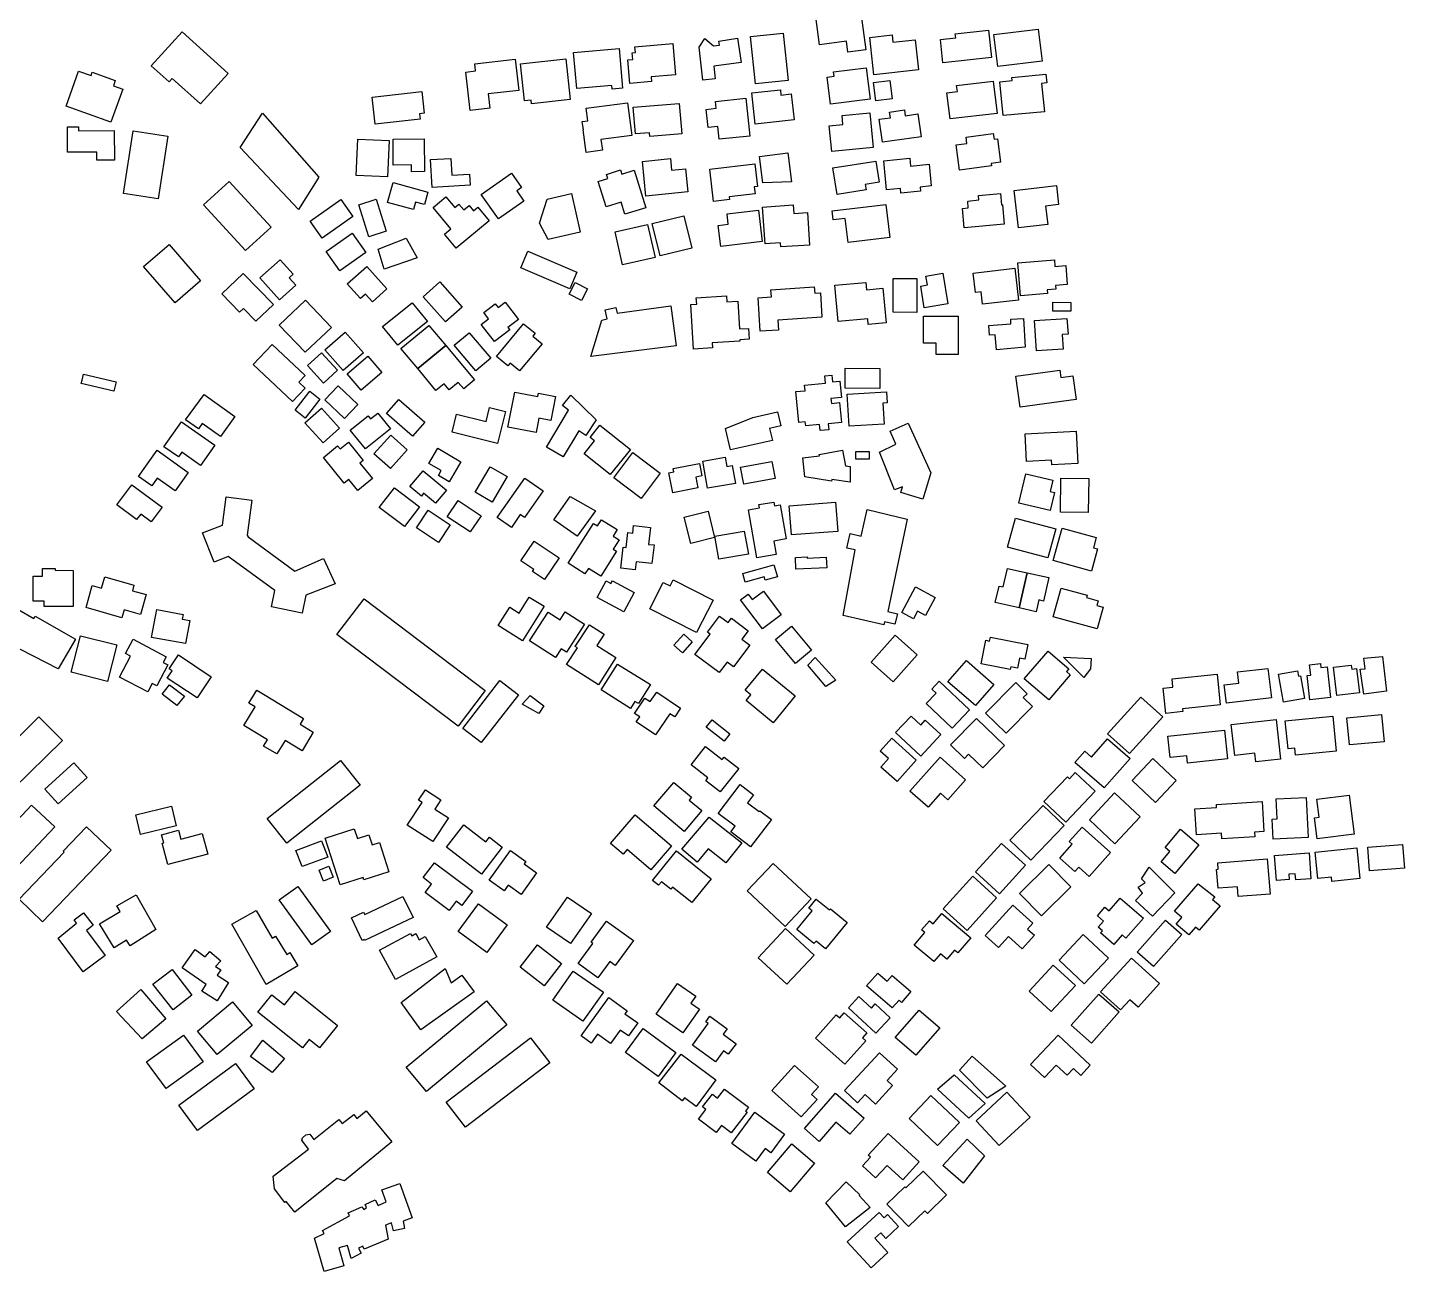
# Model space of a CAD drawing. Header units: metres. Extents: x -30816 to -28918, y -46789 to -43839.
# Drawn here: x -30272.3 to -29904.3, y -45761.2 to -45428.8 of the extents above; entities that cross this region are included whole.
import ezdxf

# ---------------------------------------------------------------- set-up
doc = ezdxf.new("R2010")
doc.units = ezdxf.units.M
doc.header["$MEASUREMENT"] = 0

msp = doc.modelspace()

# ---------------------------------------------------------------- linework, layer by layer
for points in [[(-30060.61, -45433.38), (-30061.62, -45425.92), (-30058.3, -45425.49), (-30058.45, -45424.37), (-30057.2, -45424.19), (-30057.15, -45424.57), (-30049.77, -45423.59), (-30048.27, -45434.7), (-30053.04, -45435.33), (-30053.43, -45432.42), (-30060.61, -45433.38)], [(-30230.97, -45429.94), (-30218.66, -45441.05), (-30226.06, -45449.17), (-30233.6, -45442.36), (-30234.46, -45443.3), (-30239.23, -45439), (-30230.97, -45429.94)], [(-30087.37, -45433.49), (-30087.54, -45432.41), (-30082.56, -45431.64), (-30081.55, -45438.1), (-30088.88, -45439.06), (-30088.5, -45442.49), (-30091.84, -45442.86), (-30092.81, -45434.05), (-30091.24, -45431.74), (-30088.93, -45433.65), (-30087.37, -45433.49)], [(-30077.68, -45443.84), (-30079.05, -45431.21), (-30070.33, -45430.27), (-30068.97, -45442.9), (-30077.68, -45443.84)], [(-30046.08, -45441.39), (-30047.16, -45431.4), (-30041.23, -45430.77), (-30041.02, -45432.71), (-30035.07, -45432.07), (-30034.2, -45440.12), (-30046.08, -45441.39)], [(-30027.63, -45438.23), (-30028.32, -45431.97), (-30024.2, -45431.53), (-30024.33, -45430.43), (-30015.43, -45429.47), (-30014.63, -45436.82), (-30027.63, -45438.23)], [(-30012.97, -45439.21), (-30014.01, -45430.6), (-30002.17, -45429.18), (-30001.13, -45437.79), (-30012.97, -45439.21)], [(-30113.26, -45444.99), (-30116.07, -45445.24), (-30116.15, -45444.23), (-30125.48, -45445.05), (-30126.34, -45435.42), (-30114.2, -45434.35), (-30113.26, -45444.99)], [(-30110.54, -45437.32), (-30110.7, -45435.5), (-30109.82, -45435.42), (-30109.94, -45433.91), (-30099.83, -45433.06), (-30099.12, -45441.39), (-30105.6, -45441.94), (-30105.48, -45443.21), (-30111.27, -45443.7), (-30111.81, -45437.42), (-30110.54, -45437.32)], [(-30155.14, -45440.68), (-30152.53, -45440.39), (-30152.75, -45438.46), (-30141.97, -45437.24), (-30141.02, -45445.58), (-30149.16, -45446.49), (-30148.73, -45450.34), (-30153.97, -45450.94), (-30155.14, -45440.68)], [(-30137.66, -45448.18), (-30139.46, -45448.38), (-30140.57, -45438.48), (-30128.45, -45437.13), (-30127.23, -45447.99), (-30137.56, -45449.14), (-30137.66, -45448.18)], [(-30056.71, -45441.81), (-30056.86, -45440.62), (-30048.18, -45439.53), (-30047.11, -45447.92), (-30057.68, -45449.25), (-30058.59, -45442.05), (-30056.71, -45441.81)], [(-30261.98, -45449.77), (-30258.63, -45440.44), (-30255.32, -45441.63), (-30255.01, -45440.75), (-30248.83, -45442.96), (-30249.32, -45444.35), (-30246.83, -45445.23), (-30250, -45454.04), (-30261.98, -45449.77)], [(-30045.59, -45448.33), (-30046.16, -45443.47), (-30041.81, -45442.96), (-30041.23, -45447.81), (-30045.59, -45448.33)], [(-30025.72, -45453.22), (-30026.55, -45446.2), (-30023.77, -45445.87), (-30023.97, -45444.26), (-30014.18, -45443.11), (-30013.15, -45451.74), (-30025.72, -45453.22)], [(-30011.57, -45452.33), (-30012.45, -45443.29), (-30009.15, -45442.97), (-30009.23, -45442.15), (-30000.1, -45441.27), (-29999.89, -45443.58), (-30001.24, -45443.72), (-30000.51, -45451.27), (-30011.57, -45452.33)], [(-30166.92, -45445.9), (-30166.26, -45451.69), (-30167.5, -45451.83), (-30167.33, -45453.23), (-30179.41, -45454.6), (-30180.22, -45447.42), (-30166.92, -45445.9)], [(-30070.91, -45446.81), (-30068.17, -45446.52), (-30067.42, -45453.45), (-30077.84, -45454.57), (-30078.73, -45446.24), (-30071.06, -45445.43), (-30070.91, -45446.81)], [(-30124.02, -45453.89), (-30122.52, -45453.69), (-30122.96, -45450.34), (-30111.93, -45448.92), (-30110.78, -45457.67), (-30119.02, -45458.73), (-30118.65, -45461.57), (-30122.99, -45462.14), (-30123.78, -45456.11), (-30123.72, -45456.11), (-30124.02, -45453.89)], [(-30098.12, -45449.06), (-30097.44, -45457.18), (-30105.96, -45457.89), (-30106.05, -45456.91), (-30109.84, -45457.22), (-30110.44, -45450.07), (-30098.12, -45449.06)], [(-30079.24, -45457.8), (-30087.41, -45458.64), (-30087.77, -45455.19), (-30090.39, -45455.46), (-30090.89, -45450.64), (-30088.24, -45450.37), (-30088.42, -45448.52), (-30080.28, -45447.68), (-30079.24, -45457.8)], [(-30037.71, -45452.35), (-30034.32, -45451.87), (-30033.45, -45457.98), (-30043.75, -45459.44), (-30044.63, -45453.3), (-30041.68, -45452.89), (-30041.9, -45451.36), (-30037.94, -45450.8), (-30037.71, -45452.35)], [(-30215.44, -45460.82), (-30209.46, -45451.66), (-30194.41, -45468.77), (-30199.87, -45477.39), (-30215.44, -45460.82)], [(-30046.24, -45460.8), (-30057.33, -45461.92), (-30058.04, -45455.04), (-30054.36, -45454.67), (-30054.6, -45452.33), (-30047.19, -45451.57), (-30046.24, -45460.8)], [(-30261.63, -45455.33), (-30258.69, -45455.31), (-30258.69, -45456.35), (-30249.11, -45456.29), (-30249.06, -45464.24), (-30253.8, -45464.27), (-30253.81, -45462.07), (-30261.59, -45462.12), (-30261.63, -45455.33)], [(-30244.05, -45456.38), (-30234.75, -45457.82), (-30237.36, -45474.6), (-30246.66, -45473.16), (-30244.05, -45456.38)], [(-30013.95, -45458.62), (-30013.08, -45458.51), (-30012.25, -45464.77), (-30014.69, -45465.09), (-30014.6, -45465.76), (-30023.2, -45466.89), (-30024.09, -45460.12), (-30021.23, -45459.74), (-30021.45, -45458.04), (-30014.16, -45457.09), (-30013.95, -45458.62)], [(-30175.62, -45458.96), (-30176.04, -45468.65), (-30184.45, -45468.3), (-30184.03, -45458.61), (-30175.62, -45458.96)], [(-30169.66, -45465.51), (-30174.54, -45465.53), (-30174.6, -45458.61), (-30166.24, -45458.55), (-30166.17, -45467.28), (-30169.64, -45467.3), (-30169.66, -45465.51)], [(-30158.86, -45468.22), (-30154.17, -45467.94), (-30153.99, -45470.92), (-30164.18, -45471.53), (-30164.63, -45464.09), (-30159.14, -45463.77), (-30158.86, -45468.22)], [(-30100.15, -45466.94), (-30096.4, -45466.56), (-30095.79, -45472.71), (-30107.04, -45473.82), (-30107.96, -45464.54), (-30100.47, -45463.8), (-30100.15, -45466.94)], [(-30089.94, -45466.63), (-30077.91, -45465.24), (-30077.21, -45471.29), (-30078.06, -45471.38), (-30077.85, -45473.2), (-30084.73, -45474), (-30084.64, -45474.76), (-30088.93, -45475.26), (-30089.94, -45466.63)], [(-30068.11, -45470.03), (-30075.8, -45470.27), (-30076.61, -45463.21), (-30069.08, -45462.28), (-30068.11, -45470.03)], [(-30057.03, -45466.31), (-30045.54, -45464.48), (-30044.63, -45470.09), (-30048.39, -45470.69), (-30048.16, -45472.17), (-30055.89, -45473.4), (-30057.03, -45466.31)], [(-30033.71, -45471.4), (-30033.6, -45472.54), (-30038.88, -45473.05), (-30038.99, -45471.83), (-30042.67, -45472.18), (-30043.42, -45464.36), (-30036.49, -45463.7), (-30036.29, -45465.8), (-30031.29, -45465.33), (-30030.73, -45471.12), (-30033.71, -45471.4)], [(-30142.97, -45467.74), (-30140.24, -45471.57), (-30141.5, -45472.46), (-30139.61, -45475.14), (-30146.44, -45479.94), (-30151.06, -45473.42), (-30142.97, -45467.74)], [(-30107.04, -45476.96), (-30112.61, -45478.67), (-30113.6, -45475.45), (-30117.61, -45476.71), (-30119.75, -45469.95), (-30117.16, -45469.13), (-30117.54, -45468.03), (-30113.82, -45466.78), (-30113.42, -45467.94), (-30110.15, -45466.93), (-30107.04, -45476.96)], [(-30218.42, -45469.93), (-30207.18, -45482.15), (-30214.05, -45488.41), (-30225.29, -45476.19), (-30218.42, -45469.93)], [(-30176.05, -45475.51), (-30174.57, -45470.22), (-30165.26, -45472.8), (-30166.18, -45476.11), (-30168.59, -45475.45), (-30169.14, -45477.42), (-30176.05, -45475.51)], [(-30008.61, -45472.29), (-29997.29, -45471.01), (-29996.7, -45476.11), (-30000.17, -45476.49), (-29999.6, -45481.43), (-30007.46, -45482.33), (-30008.61, -45472.29)], [(-30193.58, -45485.05), (-30196.77, -45480.56), (-30188.52, -45474.75), (-30185.32, -45479.24), (-30193.58, -45485.05)], [(-30176.41, -45483.24), (-30181.03, -45484.7), (-30183.76, -45476.13), (-30179.14, -45474.68), (-30176.41, -45483.24)], [(-30154.26, -45476.35), (-30153.1, -45477.74), (-30151.94, -45476.77), (-30148.9, -45480.41), (-30157.72, -45487.75), (-30160.86, -45484), (-30159.14, -45482.56), (-30163.89, -45476.9), (-30160.47, -45474.06), (-30158.09, -45476.91), (-30156.98, -45475.98), (-30155.68, -45477.53), (-30154.26, -45476.35)], [(-30133.41, -45474.65), (-30126.91, -45473.16), (-30124.55, -45483.43), (-30133.13, -45485.39), (-30135.42, -45481.08), (-30133.41, -45474.65)], [(-30075.83, -45476.75), (-30067.66, -45476.2), (-30067.51, -45478.48), (-30063.86, -45478.23), (-30063.28, -45486.92), (-30070.98, -45487.43), (-30071.06, -45486.35), (-30075.16, -45486.63), (-30075.83, -45476.75)], [(-30056.95, -45480.15), (-30057.24, -45477.76), (-30042.85, -45476.04), (-30041.78, -45484.87), (-30052.99, -45486.21), (-30053.76, -45479.78), (-30056.95, -45480.15)], [(-30011.96, -45476.14), (-30011.71, -45476.12), (-30011.24, -45481.34), (-30021.95, -45482.31), (-30022.42, -45477.14), (-30020.84, -45476.99), (-30021.01, -45475.14), (-30018, -45474.87), (-30018.1, -45473.67), (-30012.23, -45473.14), (-30011.96, -45476.14)], [(-30103.18, -45489.79), (-30105.3, -45481.16), (-30096.9, -45479.1), (-30094.76, -45487.74), (-30103.18, -45489.79)], [(-30085.01, -45481.3), (-30085.34, -45478.6), (-30076.96, -45477.57), (-30075.91, -45485.97), (-30087.02, -45487.34), (-30087.73, -45481.65), (-30085.01, -45481.3)], [(-30188.86, -45493.78), (-30192.49, -45488.65), (-30185.52, -45483.76), (-30181.9, -45488.88), (-30188.86, -45493.78)], [(-30115.24, -45483.37), (-30106.61, -45481.42), (-30104.58, -45490.28), (-30113.23, -45492.23), (-30115.24, -45483.37)], [(-30234.43, -45486.76), (-30226.03, -45496.49), (-30232.87, -45502.36), (-30241.27, -45492.63), (-30234.43, -45486.76)], [(-30171.11, -45485.05), (-30168.19, -45490.3), (-30176.98, -45493.36), (-30178.54, -45488.02), (-30171.11, -45485.05)], [(-30210.18, -45495.66), (-30204.78, -45490.84), (-30201.3, -45494.7), (-30202.36, -45495.65), (-30200.57, -45497.64), (-30204.92, -45501.52), (-30210.18, -45495.66)], [(-30138.55, -45488.55), (-30125.44, -45494.16), (-30127.35, -45498.59), (-30140.46, -45492.98), (-30138.55, -45488.55)], [(-30007.59, -45491.66), (-29997.82, -45490.85), (-29997.68, -45492.62), (-29994.8, -45492.39), (-29994.38, -45497.46), (-29997.5, -45497.72), (-29997.42, -45498.68), (-29999.77, -45498.88), (-29999.68, -45499.87), (-30006.85, -45500.47), (-30007.59, -45491.66)], [(-30206.59, -45502.8), (-30211.23, -45507.27), (-30214.55, -45503.84), (-30215.61, -45504.85), (-30220.33, -45499.98), (-30214.65, -45494.51), (-30206.59, -45502.8)], [(-30181.61, -45492.67), (-30176.25, -45498.63), (-30180.11, -45502.07), (-30181.93, -45500.03), (-30183.29, -45501.24), (-30186.82, -45497.31), (-30181.61, -45492.67)], [(-30026.32, -45502.63), (-30032.61, -45503.66), (-30033.55, -45497.86), (-30031.77, -45497.58), (-30032.16, -45495.2), (-30027.65, -45494.47), (-30026.32, -45502.63)], [(-30007.43, -45501.6), (-30017.08, -45502.7), (-30017.44, -45499.41), (-30018.94, -45499.59), (-30019.54, -45494.39), (-30008.4, -45493.13), (-30007.43, -45501.6)], [(-30160.59, -45507.46), (-30166.58, -45500.72), (-30162.08, -45496.76), (-30156.09, -45503.52), (-30160.59, -45507.46)], [(-30125.92, -45496.91), (-30122.6, -45498.64), (-30124.23, -45501.74), (-30127.55, -45500.01), (-30125.92, -45496.91)], [(-30059.96, -45506.23), (-30071.75, -45506.98), (-30071.58, -45509.65), (-30076.47, -45509.96), (-30077.05, -45501.02), (-30073.48, -45500.79), (-30073.6, -45498.87), (-30062, -45498.12), (-30061.9, -45499.75), (-30060.39, -45499.66), (-30059.96, -45506.23)], [(-30048.06, -45498.87), (-30043.69, -45498.45), (-30042.81, -45507.69), (-30047.57, -45508.14), (-30047.72, -45506.59), (-30055.62, -45507.33), (-30056.54, -45497.66), (-30048.25, -45496.88), (-30048.06, -45498.87)], [(-30040.97, -45504.88), (-30040.94, -45495.85), (-30034.6, -45495.87), (-30034.63, -45504.9), (-30040.97, -45504.88)], [(-30205.06, -45508.29), (-30198.02, -45501.61), (-30191.04, -45508.91), (-30198.08, -45515.58), (-30205.06, -45508.29)], [(-30173.31, -45513.71), (-30177.38, -45508.65), (-30169.45, -45502.32), (-30165.37, -45507.38), (-30173.31, -45513.71)], [(-30149.09, -45506.61), (-30150.37, -45504.97), (-30147.31, -45502.6), (-30146.49, -45503.64), (-30144.66, -45502.22), (-30141.09, -45506.82), (-30143.88, -45508.98), (-30143.42, -45509.56), (-30147.51, -45512.72), (-30151.08, -45508.14), (-30149.09, -45506.61)], [(-30085.35, -45502.06), (-30082.47, -45501.87), (-30081.99, -45509.35), (-30079.57, -45509.2), (-30079.39, -45512.05), (-30081.91, -45512.21), (-30081.88, -45512.6), (-30089.34, -45513.07), (-30089.25, -45514.37), (-30094.27, -45514.7), (-30095.04, -45502.8), (-30093.43, -45502.7), (-30093.54, -45501), (-30085.45, -45500.48), (-30085.35, -45502.06)], [(-29998.22, -45502.22), (-29993.48, -45502.23), (-29993.48, -45504.57), (-29998.23, -45504.56), (-29998.22, -45502.22)], [(-30098.93, -45513.87), (-30121.74, -45516.7), (-30118.79, -45507.03), (-30117.4, -45506.65), (-30117.93, -45504.22), (-30115.01, -45503.58), (-30114.66, -45505.14), (-30100.39, -45503.2), (-30098.93, -45513.87)], [(-30029.4, -45513.1), (-30032.83, -45513.11), (-30032.84, -45505.9), (-30023.54, -45505.88), (-30023.52, -45516.18), (-30029.39, -45516.18), (-30029.4, -45513.1)], [(-30168.01, -45519.95), (-30172.49, -45514.59), (-30164.99, -45508.38), (-30160.51, -45513.75), (-30168.01, -45519.95)], [(-30139.69, -45507.94), (-30136.6, -45510.49), (-30137.25, -45511.27), (-30134.76, -45513.31), (-30140.78, -45520.54), (-30143.27, -45518.48), (-30143.89, -45519.22), (-30146.96, -45516.68), (-30139.69, -45507.94)], [(-30009.45, -45507.98), (-30009.51, -45506.74), (-30006.06, -45506.55), (-30005.66, -45514.23), (-30013.33, -45514.9), (-30013.69, -45510.9), (-30015.14, -45510.99), (-30015.33, -45508.4), (-30009.45, -45507.98)], [(-30003.12, -45507.07), (-29994.47, -45506.51), (-29994.19, -45510.7), (-29995.74, -45510.8), (-29995.48, -45514.7), (-30002.59, -45515.16), (-30003.12, -45507.07)], [(-30199.76, -45523.58), (-30198.1, -45525.14), (-30201.49, -45528.7), (-30211.97, -45518.84), (-30206.91, -45513.52), (-30198.08, -45521.82), (-30199.76, -45523.58)], [(-30187.9, -45520.45), (-30192.79, -45514.94), (-30187.39, -45510.19), (-30182.5, -45515.7), (-30187.9, -45520.45)], [(-30158.22, -45513.69), (-30154.21, -45510.35), (-30148.44, -45517.15), (-30152.44, -45520.51), (-30158.22, -45513.69)], [(-30189.42, -45520.39), (-30193.17, -45523.81), (-30197.49, -45519.13), (-30193.75, -45515.69), (-30189.42, -45520.39)], [(-30183.15, -45525.69), (-30186.88, -45521.36), (-30181.36, -45516.64), (-30177.63, -45520.97), (-30183.15, -45525.69)], [(-30163.13, -45525.8), (-30168.01, -45519.95), (-30160.51, -45513.75), (-30152.82, -45522.95), (-30155.71, -45525.35), (-30157.16, -45523.63), (-30159.6, -45525.65), (-30160.97, -45524.01), (-30163.13, -45525.8)], [(-30053.76, -45525.2), (-30053.72, -45519.83), (-30044.48, -45519.89), (-30044.52, -45525.26), (-30053.76, -45525.2)], [(-30008.16, -45521.98), (-29996.36, -45520.35), (-29996.09, -45522.35), (-29992.91, -45521.91), (-29992.03, -45528.2), (-30007.01, -45530.27), (-30008.16, -45521.98)], [(-30257.73, -45523.03), (-30257.34, -45521.41), (-30248.62, -45523.49), (-30249.22, -45525.97), (-30257.94, -45523.9), (-30257.73, -45523.03)], [(-30189.28, -45524.52), (-30183.98, -45529.52), (-30187.56, -45533.28), (-30192.86, -45528.28), (-30189.28, -45524.52)], [(-30058.1, -45536.3), (-30060.44, -45536.52), (-30060.61, -45534.86), (-30064.31, -45535.22), (-30064.41, -45534.12), (-30066.16, -45534.3), (-30066.98, -45526.07), (-30064.48, -45525.84), (-30064.62, -45524.35), (-30059.01, -45523.8), (-30059.21, -45521.89), (-30057.28, -45521.71), (-30057.11, -45523.5), (-30055.18, -45523.3), (-30054.75, -45527.67), (-30057.58, -45527.95), (-30057.45, -45529.22), (-30055.23, -45529), (-30054.7, -45534.37), (-30058.26, -45534.71), (-30058.1, -45536.3)], [(-30225.11, -45526.82), (-30216.88, -45532.74), (-30220.76, -45538.1), (-30225.59, -45534.62), (-30226.63, -45536.06), (-30230.03, -45533.62), (-30225.11, -45526.82)], [(-30194.14, -45528.07), (-30198.1, -45533.14), (-30200.78, -45531.07), (-30196.82, -45526), (-30194.14, -45528.07)], [(-30176.33, -45531.96), (-30173.03, -45528.21), (-30166.11, -45534.25), (-30169.42, -45538.01), (-30176.33, -45531.96)], [(-30142.06, -45526.22), (-30135.9, -45527.41), (-30135.72, -45526.47), (-30131.14, -45527.36), (-30132.41, -45533.79), (-30135.59, -45533.17), (-30136.35, -45537.05), (-30143.89, -45535.59), (-30142.06, -45526.22)], [(-30120.3, -45533.65), (-30123.03, -45537.81), (-30124.98, -45536.54), (-30129.17, -45543.55), (-30133.59, -45540.94), (-30127.69, -45531.04), (-30129.3, -45529.78), (-30127.11, -45527), (-30120.3, -45533.65)], [(-30052.73, -45535.33), (-30053.25, -45526.78), (-30042.73, -45526.14), (-30042.55, -45529.12), (-30043.67, -45529.19), (-30043.33, -45534.76), (-30052.73, -45535.33)], [(-30188.91, -45535.84), (-30193.32, -45539.81), (-30198.15, -45534.47), (-30193.74, -45530.51), (-30188.91, -45535.84)], [(-30180.6, -45533.37), (-30178.7, -45531.84), (-30175.31, -45536.03), (-30181.98, -45541.38), (-30186.04, -45536.35), (-30181.27, -45532.53), (-30180.6, -45533.37)], [(-30146.65, -45539.96), (-30158.8, -45536.96), (-30157.61, -45532.14), (-30149.72, -45534.1), (-30148.8, -45530.36), (-30144.52, -45531.41), (-30146.65, -45539.96)], [(-30078.42, -45532.98), (-30071.83, -45531.47), (-30070.96, -45535.24), (-30073.94, -45535.93), (-30073.22, -45539.14), (-30084.43, -45541.66), (-30085.72, -45535.94), (-30078.42, -45532.98)], [(-30231.15, -45534.17), (-30222.26, -45540.41), (-30226.09, -45545.8), (-30231.07, -45542.29), (-30231.96, -45543.55), (-30235.86, -45540.81), (-30231.15, -45534.17)], [(-30111.17, -45541.52), (-30116.54, -45548.26), (-30123.55, -45542.72), (-30120.75, -45539.2), (-30121.88, -45538.31), (-30119.31, -45535.09), (-30111.17, -45541.52)], [(-30044.61, -45542.24), (-30040.17, -45540.11), (-30041.74, -45536.69), (-30036.93, -45534.5), (-30030.86, -45547.76), (-30032.96, -45554.82), (-30038.92, -45553.07), (-30038.46, -45551.52), (-30040.6, -45552.37), (-30044.61, -45542.24)], [(-30179.69, -45542.74), (-30175.19, -45537.71), (-30170.81, -45541.61), (-30175.31, -45546.63), (-30179.69, -45542.74)], [(-29998.57, -45544.4), (-30005.32, -45544.73), (-30005.68, -45537.34), (-29992.03, -45536.66), (-29991.6, -45545.34), (-29998.51, -45545.67), (-29998.57, -45544.4)], [(-30237.68, -45541.76), (-30229.32, -45547.66), (-30232.82, -45552.59), (-30237.64, -45549.2), (-30239.11, -45551.26), (-30242.66, -45548.76), (-30237.68, -45541.76)], [(-30180.11, -45549.29), (-30184.04, -45552.48), (-30186.43, -45549.55), (-30187.62, -45550.53), (-30193.23, -45543.66), (-30189.42, -45540.58), (-30188.74, -45541.41), (-30186.54, -45539.62), (-30182.57, -45544.47), (-30183.45, -45545.19), (-30180.11, -45549.29)], [(-30159.63, -45550.19), (-30162.48, -45548.51), (-30161.71, -45547.21), (-30165, -45545.28), (-30162.6, -45541.24), (-30156.46, -45544.84), (-30159.63, -45550.19)], [(-30108.27, -45554.64), (-30115.59, -45549.16), (-30110.49, -45542.4), (-30103.16, -45547.88), (-30108.27, -45554.64)], [(-30052.4, -45546.1), (-30052.4, -45550.32), (-30057.31, -45549.57), (-30057.38, -45550.01), (-30064.52, -45548.82), (-30065.06, -45543.76), (-30060.64, -45543.29), (-30060.71, -45542.91), (-30054.43, -45541.75), (-30053.71, -45545.92), (-30052.4, -45546.1)], [(-30050.92, -45544.14), (-30050.94, -45542.12), (-30047.37, -45542.09), (-30047.35, -45544.11), (-30050.92, -45544.14)], [(-30148.6, -45546.19), (-30144.1, -45548.81), (-30148.12, -45555.62), (-30152.61, -45552.99), (-30148.6, -45546.19)], [(-30092.72, -45545.29), (-30092.06, -45548.61), (-30093.71, -45548.94), (-30093.14, -45551.77), (-30099.86, -45553.11), (-30100.93, -45547.8), (-30099.51, -45547.52), (-30099.69, -45546.67), (-30092.72, -45545.29)], [(-30085.42, -45546.12), (-30083.93, -45545.87), (-30083.11, -45550.66), (-30090.56, -45551.92), (-30091.81, -45544.63), (-30085.85, -45543.63), (-30085.42, -45546.12)], [(-30081.71, -45546.24), (-30073.34, -45544.72), (-30072.49, -45549.34), (-30080.87, -45550.85), (-30081.71, -45546.24)], [(-30163.26, -45555.9), (-30166.42, -45553.26), (-30167.03, -45553.99), (-30170.1, -45551.43), (-30166.57, -45547.22), (-30160.33, -45552.4), (-30163.26, -45555.9)], [(-30139.43, -45559.75), (-30140.58, -45558.96), (-30142.98, -45562.39), (-30146.78, -45559.76), (-30139.39, -45549.18), (-30134.46, -45552.56), (-30139.43, -45559.75)], [(-30007.34, -45555.89), (-30005.47, -45548.07), (-29998.25, -45549.79), (-29998.97, -45552.77), (-29997.81, -45553.05), (-29998.96, -45557.89), (-30007.34, -45555.89)], [(-29988.77, -45558.43), (-29996.2, -45558.34), (-29996.09, -45549.25), (-29988.67, -45549.33), (-29988.77, -45558.43)], [(-30244.44, -45550.98), (-30236.32, -45556.96), (-30239.21, -45560.87), (-30242.03, -45558.8), (-30243.14, -45560.29), (-30248.45, -45556.38), (-30244.44, -45550.98)], [(-30171.55, -45562.15), (-30178.27, -45557.04), (-30174.22, -45551.79), (-30167.51, -45556.91), (-30171.55, -45562.15)], [(-30218.65, -45570.17), (-30222.41, -45571.65), (-30225.52, -45563.84), (-30220.19, -45561.74), (-30219.17, -45554.2), (-30212.3, -45555.12), (-30213.56, -45564.41), (-30213.35, -45564.92), (-30200.83, -45574.1), (-30193.17, -45570.67), (-30190.11, -45577.42), (-30197.9, -45580.53), (-30198.88, -45585.29), (-30207.12, -45583.6), (-30206.23, -45579.28), (-30218.65, -45570.17)], [(-30153.99, -45563.6), (-30160.09, -45559.55), (-30157.18, -45555.22), (-30151.09, -45559.28), (-30153.99, -45563.6)], [(-30125.36, -45564.73), (-30131.63, -45560.37), (-30127.23, -45554.1), (-30120.46, -45557.93), (-30125.36, -45564.73)], [(-30079.56, -45557.68), (-30076.65, -45557.18), (-30076.81, -45556.3), (-30072.83, -45555.62), (-30072.66, -45556.61), (-30071.09, -45556.33), (-30069.53, -45565.47), (-30072.83, -45566.04), (-30072.22, -45569.64), (-30077.37, -45570.51), (-30079.56, -45557.68)], [(-30055.76, -45563.43), (-30068.07, -45564.39), (-30068.68, -45556.61), (-30056.37, -45555.66), (-30055.76, -45563.43)], [(-30043.22, -45587.59), (-30043.4, -45588.41), (-30054.32, -45585.92), (-30051.09, -45568.36), (-30053.35, -45567.91), (-30052.45, -45564.01), (-30049.48, -45564.68), (-30047.84, -45557.55), (-30037.17, -45560.2), (-30042.34, -45584.87), (-30039.8, -45585.44), (-30040.44, -45588.22), (-30043.22, -45587.59)], [(-30159.31, -45561.69), (-30162.45, -45566.39), (-30168.35, -45562.46), (-30165.21, -45557.77), (-30159.31, -45561.69)], [(-30119.92, -45561.97), (-30118.89, -45560.33), (-30114.68, -45562.95), (-30115.76, -45564.68), (-30114.18, -45565.66), (-30115.77, -45568.2), (-30114.91, -45568.73), (-30119.08, -45575.41), (-30122.4, -45573.32), (-30123.3, -45574.76), (-30127.79, -45571.97), (-30121.02, -45561.29), (-30119.92, -45561.97)], [(-30096.79, -45559.64), (-30090.39, -45558.08), (-30088.67, -45565.07), (-30095.05, -45566.64), (-30096.79, -45559.64)], [(-29999.55, -45570.55), (-30010.35, -45567.68), (-30008.26, -45559.87), (-29997.46, -45562.74), (-29999.55, -45570.55)], [(-30109.63, -45571.54), (-30109.88, -45573.7), (-30113.75, -45573.26), (-30113.11, -45567.64), (-30112.32, -45567.73), (-30111.86, -45563.75), (-30110.52, -45563.91), (-30110.29, -45561.85), (-30105.77, -45562.36), (-30106.28, -45566.92), (-30104.83, -45567.08), (-30105.39, -45572.02), (-30109.63, -45571.54)], [(-30080.71, -45563.37), (-30079.63, -45569.56), (-30087.52, -45570.91), (-30088.59, -45564.73), (-30080.71, -45563.37)], [(-29987.41, -45567.84), (-29986.32, -45568.14), (-29987.95, -45574.05), (-29998.16, -45571.26), (-29995.75, -45562.58), (-29986.64, -45565.07), (-29987.41, -45567.84)], [(-30130.22, -45570.5), (-30134.13, -45576.31), (-30137.34, -45574.18), (-30136.95, -45573.62), (-30140.45, -45571.3), (-30136.92, -45566.04), (-30130.22, -45570.5)], [(-30071.85, -45575.56), (-30075.17, -45576.51), (-30075.45, -45575.56), (-30080.46, -45576.99), (-30081.12, -45574.73), (-30072.78, -45572.34), (-30071.85, -45575.56)], [(-30058.66, -45573.14), (-30066.9, -45573.58), (-30067.07, -45570.4), (-30063.89, -45570.24), (-30063.87, -45570.57), (-30058.82, -45570.3), (-30058.66, -45573.14)], [(-30260.11, -45583.55), (-30267.83, -45583.52), (-30267.81, -45582.1), (-30270.79, -45582.09), (-30270.76, -45575.38), (-30268.26, -45575.39), (-30268.25, -45573.36), (-30264.88, -45573.37), (-30264.88, -45573.85), (-30260.06, -45573.87), (-30260.11, -45583.55)], [(-30244.27, -45579.29), (-30240.58, -45580.35), (-30242.1, -45585.62), (-30246.44, -45584.39), (-30247.05, -45586.51), (-30256.65, -45583.79), (-30254.98, -45577.93), (-30252.5, -45578.63), (-30251.63, -45575.59), (-30243.85, -45577.81), (-30244.27, -45579.29)], [(-30011.5, -45578.29), (-30010.38, -45573.34), (-30005.12, -45574.52), (-30007.24, -45583.9), (-30013.64, -45582.47), (-30012.63, -45578.04), (-30011.5, -45578.29)], [(-30005.12, -45574.52), (-29999.35, -45575.81), (-30000.77, -45582.05), (-30001.97, -45581.78), (-30002.68, -45584.91), (-30007.24, -45583.9), (-30005.12, -45574.52)], [(-30116.36, -45577.34), (-30115.98, -45576.64), (-30110.14, -45579.76), (-30112.93, -45584.93), (-30120.08, -45581.11), (-30117.66, -45576.63), (-30116.36, -45577.34)], [(-30100.56, -45578.02), (-30099.72, -45576.37), (-30089.01, -45581.79), (-30093.45, -45590.51), (-30105.99, -45584.17), (-30102.38, -45577.11), (-30100.56, -45578.02)], [(-30078.64, -45581.66), (-30075.61, -45579.41), (-30070.83, -45585.77), (-30075.88, -45589.52), (-30081.71, -45581.76), (-30079.69, -45580.26), (-30078.64, -45581.66)], [(-30034.39, -45584.79), (-30035.48, -45586.84), (-30038.65, -45585.16), (-30034.96, -45578.27), (-30029.67, -45581.07), (-30032.27, -45585.91), (-30034.39, -45584.79)], [(-29989.28, -45581.11), (-29986.13, -45581.96), (-29986.48, -45583.26), (-29984.83, -45583.71), (-29986.42, -45589.48), (-29998.13, -45586.31), (-29996.02, -45578.6), (-29989.11, -45580.47), (-29989.28, -45581.11)], [(-30189.6, -45591.02), (-30182.33, -45581.48), (-30149.95, -45605.93), (-30157.22, -45615.47), (-30189.6, -45591.02)], [(-30139.99, -45592.66), (-30146.48, -45588.61), (-30143.39, -45583.7), (-30140.89, -45585.27), (-30138.19, -45580.99), (-30134.21, -45583.47), (-30139.99, -45592.66)], [(-30264.12, -45600.21), (-30277.45, -45593.28), (-30278.2, -45590.7), (-30274.64, -45584.42), (-30270.57, -45586.71), (-30270.22, -45586.08), (-30259.49, -45592.27), (-30264.12, -45600.21)], [(-30230.03, -45593.44), (-30239.12, -45591.77), (-30237.74, -45584.34), (-30230.72, -45585.64), (-30230.95, -45586.9), (-30228.87, -45587.29), (-30230.03, -45593.44)], [(-30128.28, -45595.7), (-30129.7, -45594.79), (-30131.21, -45597.11), (-30138.1, -45592.66), (-30133.1, -45585.01), (-30129.97, -45587.04), (-30128.59, -45584.93), (-30123.44, -45588.28), (-30128.28, -45595.7)], [(-30083.64, -45599.68), (-30085.33, -45598.41), (-30087.41, -45601.18), (-30093.91, -45596.32), (-30089.83, -45590.92), (-30090.58, -45590.36), (-30087.33, -45586.06), (-30085, -45587.81), (-30084.12, -45586.63), (-30079.64, -45589.98), (-30081.37, -45592.27), (-30079.24, -45593.86), (-30083.64, -45599.68)], [(-30120.13, -45593.91), (-30115.02, -45597.18), (-30119.72, -45604.44), (-30128.2, -45599.01), (-30125.34, -45594.59), (-30125.89, -45594.25), (-30122.1, -45588.38), (-30118.18, -45590.89), (-30120.13, -45593.91)], [(-30072.4, -45592.37), (-30068.06, -45588.79), (-30062.73, -45595.2), (-30067.07, -45598.77), (-30072.4, -45592.37)], [(-30250.9, -45603.54), (-30260.65, -45601.1), (-30258.18, -45591.35), (-30248.44, -45593.79), (-30250.9, -45603.54)], [(-30244.08, -45592.28), (-30235.2, -45596.94), (-30236.01, -45598.47), (-30234.78, -45599.1), (-30237.77, -45604.74), (-30238.98, -45604.12), (-30240.16, -45606.35), (-30247.71, -45602.4), (-30244.75, -45596.82), (-30246.1, -45596.1), (-30244.08, -45592.28)], [(-30097.27, -45595.89), (-30099.57, -45593.83), (-30096.9, -45590.88), (-30094.61, -45592.94), (-30097.27, -45595.89)], [(-30040.95, -45603.64), (-30046.82, -45598.41), (-30040.36, -45591.22), (-30034.48, -45596.46), (-30040.95, -45603.64)], [(-30009.65, -45600.35), (-30017.44, -45598.81), (-30016.19, -45592.55), (-30015.14, -45592.76), (-30014.93, -45591.7), (-30004.91, -45593.69), (-30005.7, -45597.62), (-30007.19, -45597.32), (-30007.72, -45599.96), (-30009.5, -45599.6), (-30009.65, -45600.35)], [(-30234.46, -45600.2), (-30231.97, -45596.48), (-30223.18, -45602.33), (-30226.96, -45607.95), (-30234.96, -45602.63), (-30233.68, -45600.72), (-30234.46, -45600.2)], [(-30061.78, -45597.17), (-30056.28, -45603.22), (-30058.88, -45604.93), (-30063.74, -45599.18), (-30061.78, -45597.17)], [(-30018.95, -45609.99), (-30026.28, -45603.61), (-30021.33, -45597.97), (-30014, -45604.34), (-30018.95, -45609.99)], [(-29994.6, -45600.89), (-29993.58, -45601.77), (-29999.35, -45608.43), (-30005.87, -45602.82), (-29999.49, -45595.48), (-29994, -45600.2), (-29994.6, -45600.89)], [(-29995.37, -45597.03), (-29988.04, -45597.45), (-29988.2, -45600.14), (-29989.94, -45602.47), (-29995.37, -45597.03)], [(-29915.16, -45606.98), (-29916.09, -45600.31), (-29914.79, -45600.14), (-29915.09, -45597.37), (-29910.11, -45596.85), (-29909.11, -45606.15), (-29915.16, -45606.98)], [(-30109.93, -45608.88), (-30111.11, -45610.75), (-30118.97, -45605.83), (-30114.59, -45598.89), (-30105.8, -45604.39), (-30109, -45609.46), (-30109.93, -45608.88)], [(-30067.09, -45607.39), (-30073, -45614.58), (-30080.26, -45608.67), (-30079, -45607.14), (-30080.5, -45605.9), (-30075.85, -45600.25), (-30067.09, -45607.39)], [(-29968.04, -45612.11), (-29968.76, -45605.33), (-29966.14, -45605.06), (-29966.37, -45602.87), (-29954.37, -45601.61), (-29953.5, -45609.84), (-29963.56, -45610.9), (-29963.49, -45611.62), (-29968.04, -45612.11)], [(-29948.55, -45603.99), (-29948.9, -45601), (-29940.75, -45600.05), (-29939.81, -45607.93), (-29951.86, -45609.34), (-29952.44, -45604.44), (-29948.55, -45603.99)], [(-29932.63, -45602.14), (-29932.05, -45602.03), (-29930.98, -45608.1), (-29936.63, -45609.11), (-29937.95, -45601.64), (-29932.88, -45600.74), (-29932.63, -45602.14)], [(-29924.06, -45607.86), (-29929.55, -45608.44), (-29930.23, -45601.93), (-29929.33, -45601.84), (-29929.62, -45599.09), (-29926.71, -45598.79), (-29926.61, -45599.81), (-29924.93, -45599.64), (-29924.06, -45607.86)], [(-29918.34, -45600.23), (-29917.09, -45600.09), (-29916.32, -45606.61), (-29922.36, -45607.32), (-29923.26, -45599.72), (-29918.48, -45599.16), (-29918.34, -45600.23)], [(-30234.31, -45604.41), (-30230.38, -45607.46), (-30232.35, -45609.97), (-30236.28, -45606.91), (-30234.31, -45604.41)], [(-30146.03, -45603.34), (-30141.11, -45607.13), (-30151.01, -45619.89), (-30155.94, -45616.1), (-30146.03, -45603.34)], [(-30020.49, -45611.11), (-30025.15, -45616.02), (-30032.12, -45609.47), (-30029.47, -45606.66), (-30030.63, -45605.57), (-30028.63, -45603.46), (-30020.49, -45611.11)], [(-30006.16, -45607.86), (-30003.73, -45610.25), (-30010.76, -45617.4), (-30016.24, -45612.07), (-30008.18, -45603.86), (-30005.15, -45606.82), (-30006.16, -45607.86)], [(-30205.7, -45622.94), (-30209.22, -45620.81), (-30208.18, -45619.11), (-30214.48, -45615.28), (-30211.44, -45610.33), (-30213.13, -45609.31), (-30211.04, -45605.88), (-30209.23, -45606.98), (-30198.52, -45613.48), (-30199.45, -45614.99), (-30195.92, -45617.13), (-30198.93, -45622.05), (-30203.46, -45619.29), (-30205.7, -45622.94)], [(-30140.09, -45609.62), (-30137.96, -45607.32), (-30134.32, -45610.07), (-30135.67, -45612.08), (-30140.09, -45609.62)], [(-30097.73, -45610.66), (-30099.32, -45613.02), (-30100.59, -45612.17), (-30104.42, -45617.83), (-30109.6, -45614.36), (-30108.68, -45613), (-30110.05, -45612.08), (-30107.28, -45608), (-30105.88, -45608.95), (-30104.13, -45606.37), (-30097.73, -45610.66)], [(-29977.76, -45622.83), (-29983.65, -45617.54), (-29974.77, -45607.75), (-29968.89, -45613.04), (-29977.76, -45622.83)], [(-30040.32, -45617.22), (-30036.14, -45612.79), (-30033.56, -45615.19), (-30032.35, -45613.91), (-30028.19, -45617.77), (-30033.57, -45623.51), (-30040.32, -45617.22)], [(-29922.48, -45622.19), (-29933.4, -45623.28), (-29933.59, -45621.4), (-29935.37, -45621.58), (-29936.13, -45614.07), (-29923.43, -45612.8), (-29922.48, -45622.19)], [(-29918.93, -45620.53), (-29919.64, -45613.24), (-29910.41, -45612.36), (-29909.7, -45619.65), (-29918.93, -45620.53)], [(-30276.18, -45632.38), (-30282.45, -45626.1), (-30269.27, -45613.05), (-30262.99, -45619.34), (-30276.18, -45632.38)], [(-30086.13, -45619.49), (-30090.87, -45615.77), (-30089.33, -45613.83), (-30084.59, -45617.56), (-30086.13, -45619.49)], [(-30018.63, -45613.41), (-30011.13, -45620.66), (-30016.99, -45626.68), (-30020.8, -45623), (-30021.88, -45624.11), (-30025.57, -45620.53), (-30018.63, -45613.41)], [(-29938.56, -45613.76), (-29937.38, -45624.29), (-29944.03, -45625.04), (-29944.28, -45622.73), (-29949.64, -45623.32), (-29950.57, -45615.09), (-29938.56, -45613.76)], [(-30034.74, -45624.6), (-30039.87, -45630.28), (-30044.19, -45626.42), (-30042.13, -45624.14), (-30044.36, -45622.15), (-30041.29, -45618.73), (-30034.74, -45624.6)], [(-29987.93, -45623.79), (-29983.6, -45618.9), (-29977.62, -45624.16), (-29984.57, -45631.99), (-29992.33, -45625.17), (-29989.71, -45622.22), (-29987.93, -45623.79)], [(-29952.41, -45616.6), (-29951.6, -45624.24), (-29962.22, -45625.36), (-29962.43, -45623.41), (-29966.88, -45623.88), (-29967.49, -45618.18), (-29952.41, -45616.6)], [(-30094.94, -45625.8), (-30091.07, -45620.92), (-30086.62, -45624.41), (-30086.1, -45623.76), (-30082.2, -45626.83), (-30087.15, -45633.07), (-30090.98, -45630.07), (-30090.42, -45629.35), (-30094.94, -45625.8)], [(-30028.37, -45623.8), (-30021.56, -45629.81), (-30026.33, -45635.16), (-30028.29, -45633.44), (-30031.57, -45637.12), (-30036.43, -45632.83), (-30028.37, -45623.8)], [(-30264.1, -45636.24), (-30267.68, -45632.35), (-30259.95, -45625.3), (-30256.36, -45629.2), (-30264.1, -45636.24)], [(-30183.38, -45631.24), (-30202.96, -45646.78), (-30208.24, -45640.19), (-30188.66, -45624.64), (-30183.38, -45631.24)], [(-29971.55, -45624.18), (-29965.3, -45630.01), (-29970.81, -45635.86), (-29977.06, -45630.03), (-29971.55, -45624.18)], [(-30104.87, -45636.83), (-30099.54, -45630.52), (-30094.79, -45634.5), (-30095.42, -45635.24), (-30092.05, -45638.07), (-30096.75, -45643.63), (-30104.87, -45636.83)], [(-30079.02, -45647.76), (-30084.3, -45643.75), (-30083.15, -45642.24), (-30087.74, -45638.83), (-30081.82, -45631.09), (-30078.22, -45633.83), (-30079.84, -45635.95), (-30076.73, -45638.32), (-30076.55, -45638.09), (-30073.44, -45640.45), (-30079.02, -45647.76)], [(-30000.67, -45635.68), (-29994.36, -45629.04), (-29993.82, -45629.54), (-29992.25, -45627.87), (-29986.95, -45632.85), (-29994.82, -45641.16), (-30000.67, -45635.68)], [(-30163.45, -45637.65), (-30159.81, -45640.03), (-30163.99, -45646.37), (-30170.8, -45641.93), (-30166.82, -45635.87), (-30167.76, -45635.26), (-30165.94, -45632.5), (-30161.82, -45635.18), (-30163.45, -45637.65)], [(-29981.75, -45633.36), (-29974.9, -45639.71), (-29981.64, -45646.92), (-29988.49, -45640.58), (-29981.75, -45633.36)], [(-29939.36, -45645.69), (-29939.59, -45640.35), (-29938.28, -45640.29), (-29938.52, -45634.88), (-29930.51, -45634.53), (-29930.04, -45645.27), (-29939.36, -45645.69)], [(-29927.04, -45639.81), (-29927.65, -45635.02), (-29919.06, -45633.94), (-29917.75, -45644.35), (-29927.64, -45645.59), (-29928.35, -45639.98), (-29927.04, -45639.81)], [(-30284.54, -45650.73), (-30271.2, -45636.58), (-30264.99, -45642.38), (-30278.33, -45656.53), (-30284.54, -45650.73)], [(-30242.06, -45644.45), (-30243.35, -45639.21), (-30233.82, -45636.88), (-30232.53, -45642.13), (-30242.06, -45644.45)], [(-30004.14, -45651.29), (-30009.74, -45645.96), (-30000.86, -45636.71), (-29995.25, -45642.05), (-30004.14, -45651.29)], [(-29954.5, -45637.23), (-29954.55, -45636.42), (-29942.29, -45635.65), (-29941.83, -45643.67), (-29944.36, -45643.83), (-29944.29, -45645.09), (-29953.04, -45645.64), (-29953.14, -45644.14), (-29959.84, -45644.56), (-29960.27, -45637.59), (-29954.5, -45637.23)], [(-30149.8, -45646.45), (-30148.83, -45645.21), (-30145.39, -45647.88), (-30151, -45655.09), (-30160.34, -45647.88), (-30155.68, -45641.91), (-30149.8, -45646.45)], [(-30109.91, -45639.24), (-30100.21, -45647.49), (-30105.67, -45653.86), (-30112.05, -45648.43), (-30113.12, -45649.68), (-30116.44, -45646.87), (-30109.91, -45639.24)], [(-30090.09, -45639.79), (-30081.37, -45646.67), (-30085.64, -45652.04), (-30090.36, -45648.31), (-30093.35, -45651.81), (-30097.4, -45648.39), (-30090.09, -45639.79)], [(-30268.26, -45667.77), (-30274.56, -45661.78), (-30262.48, -45649.19), (-30262.8, -45648.88), (-30256.56, -45642.37), (-30249.93, -45648.67), (-30268.26, -45667.77)], [(-30231.33, -45645.68), (-30225.58, -45644.18), (-30224.12, -45649.71), (-30234.81, -45652.5), (-30236.33, -45646.75), (-30235.9, -45646.64), (-30236.45, -45644.52), (-30231.94, -45643.33), (-30231.33, -45645.68)], [(-30180.17, -45647.25), (-30178.24, -45646.62), (-30175.7, -45654.46), (-30182.37, -45656.6), (-30182.6, -45655.93), (-30188.69, -45657.89), (-30192.74, -45645.41), (-30184.99, -45642.92), (-30184.14, -45645.55), (-30181.04, -45644.55), (-30180.17, -45647.25)], [(-29991.32, -45653.16), (-29992.38, -45654.34), (-29996.38, -45650.8), (-29993.04, -45647.07), (-29993.88, -45646.31), (-29990.44, -45642.46), (-29982.81, -45649.25), (-29988.53, -45655.64), (-29991.32, -45653.16)], [(-29959.19, -45647.21), (-29965.65, -45654.86), (-29969.31, -45651.8), (-29966.95, -45649), (-29968.22, -45647.93), (-29964.13, -45643.07), (-29959.19, -45647.21)], [(-30200.58, -45648.7), (-30193.69, -45646.12), (-30192.04, -45650.47), (-30198.93, -45653.05), (-30200.58, -45648.7)], [(-30139.58, -45652.31), (-30136.22, -45654.71), (-30140.38, -45660.49), (-30143.84, -45658.01), (-30144.91, -45659.49), (-30148.9, -45656.65), (-30143.2, -45648.75), (-30139.11, -45651.67), (-30139.58, -45652.31)], [(-30099.9, -45658.49), (-30100.39, -45659.1), (-30102.87, -45657.12), (-30103.61, -45658.04), (-30105.23, -45656.74), (-30098.85, -45648.85), (-30089.58, -45656.27), (-30094.73, -45662.64), (-30099.9, -45658.49)], [(-30012.5, -45660.31), (-30018.95, -45654.47), (-30011.99, -45646.83), (-30005.53, -45652.67), (-30012.5, -45660.31)], [(-29935.18, -45655.09), (-29935.08, -45656.51), (-29938.51, -45656.76), (-29939, -45650.06), (-29929.76, -45649.37), (-29929.25, -45656.31), (-29933.33, -45656.61), (-29933.45, -45654.96), (-29935.18, -45655.09)], [(-29923.81, -45655.89), (-29927.44, -45656.24), (-29928.15, -45649.14), (-29917, -45648.04), (-29916.18, -45656.24), (-29923.69, -45656.98), (-29923.81, -45655.89)], [(-29904.27, -45653.48), (-29913.6, -45654.2), (-29914.1, -45647.81), (-29904.76, -45647.1), (-29904.27, -45653.48)], [(-30193.15, -45656.9), (-30194.32, -45653.97), (-30191.76, -45652.96), (-30190.59, -45655.9), (-30193.15, -45656.9)], [(-30166.03, -45659.96), (-30164.31, -45657.69), (-30166.55, -45655.99), (-30163.53, -45652), (-30153.37, -45659.64), (-30156.22, -45663.41), (-30157.71, -45662.29), (-30159.6, -45664.79), (-30166.03, -45659.96)], [(-30069.81, -45669.01), (-30079.94, -45659.5), (-30073, -45652.17), (-30062.88, -45661.68), (-30069.81, -45669.01)], [(-30001.24, -45666.17), (-30007.15, -45660.2), (-29999.31, -45652.51), (-29993.4, -45658.47), (-30001.24, -45666.17)], [(-29975.42, -45658.52), (-29973.53, -45657.26), (-29974.51, -45656.27), (-29972.47, -45653.2), (-29965.67, -45660.06), (-29971.6, -45666.32), (-29976.12, -45662.07), (-29974.31, -45660.17), (-29975.42, -45658.52)], [(-29948.93, -45658.41), (-29954.06, -45658.84), (-29954.47, -45653.79), (-29954.02, -45653.75), (-29954.17, -45652.02), (-29940.94, -45650.93), (-29940.16, -45660.36), (-29948.71, -45661.06), (-29948.93, -45658.41)], [(-30021.19, -45670.07), (-30027.6, -45664.31), (-30019.67, -45655.58), (-30013.27, -45661.35), (-30021.19, -45670.07)], [(-30253.03, -45668.37), (-30247.55, -45665), (-30248.41, -45663.5), (-30243.26, -45660.59), (-30238, -45669.81), (-30244.88, -45674.22), (-30245.85, -45672.72), (-30249.11, -45674.72), (-30253.03, -45668.37)], [(-30191.35, -45670.4), (-30196.3, -45673.94), (-30205, -45661.92), (-30200.06, -45658.38), (-30191.35, -45670.4)], [(-29953.56, -45663.53), (-29959.15, -45670.05), (-29960.14, -45669.21), (-29961.9, -45671.28), (-29965.31, -45668.42), (-29963.78, -45666.61), (-29965.73, -45664.91), (-29959.38, -45657.64), (-29954.96, -45661.15), (-29955.56, -45661.83), (-29953.56, -45663.53)], [(-30182.16, -45665.87), (-30171.97, -45661), (-30169.26, -45666.62), (-30182.22, -45672.81), (-30182.35, -45672.55), (-30182.84, -45672.78), (-30185.74, -45666.77), (-30182.48, -45665.21), (-30182.16, -45665.87)], [(-30149.56, -45675.98), (-30157.22, -45670.41), (-30151.79, -45663.02), (-30144.13, -45668.58), (-30149.56, -45675.98)], [(-30127.14, -45673.6), (-30133.55, -45669.18), (-30127.98, -45661.17), (-30121.57, -45665.6), (-30127.14, -45673.6)], [(-30059.02, -45674.99), (-30061.55, -45672.93), (-30062.12, -45673.61), (-30066.71, -45669.85), (-30062.58, -45664.84), (-30063.46, -45664.13), (-30061.47, -45661.73), (-30057.95, -45664.61), (-30057.72, -45664.35), (-30053.26, -45668.01), (-30059.02, -45674.99)], [(-30003.57, -45668.15), (-30005, -45669.72), (-30003.15, -45671.37), (-30006.45, -45675.02), (-30010.1, -45671.75), (-30012.76, -45674.68), (-30016.33, -45671.48), (-30008.95, -45663.31), (-30003.57, -45668.15)], [(-29984.75, -45667.59), (-29986.33, -45666.22), (-29984.31, -45663.91), (-29983.21, -45664.86), (-29980.21, -45661.44), (-29974, -45666.83), (-29978.71, -45672.2), (-29979.74, -45671.3), (-29981.95, -45673.82), (-29985.49, -45670.76), (-29985.01, -45670.21), (-29986.16, -45669.2), (-29984.75, -45667.59)], [(-30259.22, -45668.14), (-30259.87, -45667.29), (-30257.36, -45665.36), (-30254.77, -45668.71), (-30256.57, -45670.09), (-30251.55, -45676.78), (-30257.38, -45681.12), (-30264.11, -45672.14), (-30259.22, -45668.14)], [(-30206.05, -45671.61), (-30203.03, -45676.56), (-30202.15, -45676.02), (-30200.04, -45679.59), (-30208.47, -45684.51), (-30217.65, -45668.43), (-30211.17, -45664.76), (-30206.95, -45672.15), (-30206.05, -45671.61)], [(-30121.2, -45673.58), (-30121.66, -45673.24), (-30117.54, -45667.62), (-30110.36, -45672.82), (-30115.2, -45679.43), (-30116.64, -45678.38), (-30119.83, -45682.74), (-30125.11, -45678.92), (-30121.2, -45673.58)], [(-30030.27, -45668.36), (-30027.89, -45665.57), (-30020.19, -45672.06), (-30023.65, -45676.12), (-30024.49, -45675.41), (-30026.54, -45677.81), (-30028.31, -45676.31), (-30030.09, -45678.41), (-30035.3, -45674.01), (-30032.48, -45670.69), (-30033.33, -45669.97), (-30031.25, -45667.53), (-30030.27, -45668.36)], [(-29963.76, -45671.17), (-29971.32, -45679.73), (-29975.71, -45675.88), (-29968.15, -45667.32), (-29963.76, -45671.17)], [(-30168.53, -45670.95), (-30167.61, -45672.62), (-30165.97, -45671.72), (-30162.94, -45677.19), (-30173.9, -45683.19), (-30178.2, -45675.39), (-30169.96, -45670.88), (-30169.6, -45671.54), (-30168.53, -45670.95)], [(-30069.33, -45684.5), (-30076.98, -45677.4), (-30069.67, -45669.61), (-30062.03, -45676.73), (-30069.33, -45684.5)], [(-29989.91, -45684.33), (-29996.6, -45678.04), (-29990.1, -45671.19), (-29983.41, -45677.48), (-29989.91, -45684.33)], [(-30222.01, -45679.76), (-30220.66, -45680.67), (-30221.63, -45682.08), (-30218.57, -45683.98), (-30221.64, -45688.88), (-30225.72, -45686.33), (-30224.58, -45684.52), (-30230.94, -45680.12), (-30227.51, -45675.22), (-30224.8, -45677.11), (-30223.57, -45675.69), (-30220.65, -45678.22), (-30222.01, -45679.76)], [(-30129.57, -45678.93), (-30134.21, -45684.89), (-30140.62, -45679.93), (-30135.98, -45673.98), (-30129.57, -45678.93)], [(-29969.7, -45684.27), (-29975.48, -45690.63), (-29977.71, -45688.61), (-29980.17, -45691.32), (-29985.49, -45686.54), (-29977.25, -45677.48), (-29969.7, -45684.27)], [(-30233.41, -45691.32), (-30238.76, -45684.44), (-30233.68, -45680.53), (-30228.34, -45687.41), (-30233.41, -45691.32)], [(-30160.71, -45680.23), (-30159.09, -45684.1), (-30156.19, -45682.02), (-30152.93, -45686.55), (-30167.13, -45696.67), (-30172.44, -45689.4), (-30160.71, -45680.23)], [(-30123.86, -45694.39), (-30131.93, -45688.75), (-30126.47, -45680.99), (-30118.39, -45686.63), (-30123.86, -45694.39)], [(-30039.36, -45688.75), (-30041.16, -45690.82), (-30048.02, -45684.93), (-30045.04, -45681.48), (-30042.53, -45683.63), (-30041.23, -45682.12), (-30036.21, -45686.43), (-30038.7, -45689.32), (-30039.36, -45688.75)], [(-29998.14, -45679.38), (-29992.23, -45684.82), (-29998.71, -45691.78), (-30004.61, -45686.35), (-29998.14, -45679.38)], [(-30241.68, -45699.11), (-30248.52, -45691.79), (-30241.97, -45685.87), (-30235.29, -45693.74), (-30241.68, -45699.11)], [(-30198.79, -45701.51), (-30210.77, -45691.98), (-30207.01, -45687.3), (-30203.61, -45690), (-30200.75, -45686.45), (-30189.44, -45695.47), (-30194.24, -45701.45), (-30196.98, -45699.26), (-30198.79, -45701.51)], [(-30104.3, -45692.49), (-30098.54, -45684.25), (-30093.63, -45687.64), (-30094.97, -45689.55), (-30092.71, -45691.11), (-30097.13, -45697.45), (-30104.3, -45692.49)], [(-30221.58, -45703.28), (-30226.86, -45696.99), (-30217.49, -45689.2), (-30212.22, -45695.5), (-30221.58, -45703.28)], [(-30165.68, -45713.11), (-30171.05, -45706.68), (-30149.58, -45688.9), (-30144.21, -45695.33), (-30165.68, -45713.11)], [(-30112.04, -45691.58), (-30112.61, -45692.36), (-30109.17, -45694.82), (-30111.69, -45698.3), (-30113.92, -45696.71), (-30116.51, -45700.28), (-30119.95, -45697.82), (-30121.67, -45700.2), (-30124.34, -45698.28), (-30116.96, -45688.06), (-30112.04, -45691.58)], [(-30045.58, -45697.57), (-30052.91, -45690.78), (-30050.1, -45687.77), (-30046.76, -45690.86), (-30045.71, -45689.72), (-30041.71, -45693.42), (-30045.58, -45697.57)], [(-29980.55, -45691.89), (-29987.91, -45700.2), (-29993.33, -45695.43), (-29985.97, -45687.12), (-29980.55, -45691.89)], [(-30088.42, -45705.23), (-30094.59, -45700.75), (-30090.35, -45694.97), (-30090.99, -45694.49), (-30089.92, -45693.02), (-30085.28, -45696.39), (-30086.35, -45697.86), (-30082.93, -45700.36), (-30085.01, -45703.2), (-30086.27, -45702.28), (-30088.42, -45705.23)], [(-30053.98, -45692.13), (-30047.94, -45697.47), (-30049.14, -45698.82), (-30048.25, -45699.6), (-30053.81, -45705.84), (-30061.66, -45698.9), (-30056.12, -45692.69), (-30055.21, -45693.5), (-30053.98, -45692.13)], [(-30034.88, -45703.45), (-30040.35, -45698.73), (-30033.94, -45691.38), (-30028.47, -45696.1), (-30034.88, -45703.45)], [(-30107.74, -45696.32), (-30099.01, -45702.71), (-30103.74, -45709.14), (-30112.49, -45702.75), (-30107.74, -45696.32)], [(-30225.39, -45705.21), (-30235.22, -45712.34), (-30240.46, -45705.19), (-30230.63, -45698.06), (-30225.39, -45705.21)], [(-30203.57, -45704.3), (-30206.92, -45708.09), (-30212.71, -45703.82), (-30209.41, -45699.38), (-30203.57, -45704.3)], [(-30160.39, -45715.99), (-30137.9, -45698.78), (-30132.73, -45705.48), (-30155.22, -45722.69), (-30160.39, -45715.99)], [(-29997.34, -45706.1), (-30000.47, -45709.44), (-30004.24, -45705.94), (-29996.86, -45698.07), (-29988.23, -45706.1), (-29990.8, -45708.84), (-29992.76, -45707.02), (-29994.42, -45708.8), (-29997.34, -45706.1)], [(-30088.31, -45710.03), (-30093.6, -45717.15), (-30096.7, -45714.86), (-30097.28, -45715.63), (-30103.52, -45710.87), (-30097.61, -45703.15), (-30088.31, -45710.03)], [(-30044.55, -45702.82), (-30039.79, -45707.2), (-30042.57, -45710.18), (-30041.08, -45711.55), (-30045.65, -45716.49), (-30048.41, -45713.95), (-30050.43, -45716.13), (-30053.92, -45712.91), (-30044.55, -45702.82)], [(-30023.19, -45707.45), (-30019.82, -45703.69), (-30010.83, -45711.69), (-30015.79, -45714.9), (-30023.19, -45707.45)], [(-30216.67, -45705.7), (-30211.68, -45712.43), (-30226.86, -45723.57), (-30231.85, -45716.83), (-30216.67, -45705.7)], [(-30061.24, -45715.25), (-30065.48, -45719.94), (-30073.38, -45712.85), (-30067.33, -45706.17), (-30060.92, -45711.92), (-30062.73, -45713.91), (-30061.24, -45715.25)], [(-30020.73, -45720.23), (-30029.07, -45712.55), (-30024.64, -45708.66), (-30016.36, -45716.35), (-30020.73, -45720.23)], [(-30079.61, -45717.35), (-30080.4, -45718.38), (-30079.97, -45718.71), (-30084.22, -45724.22), (-30086.83, -45722.23), (-30088.25, -45724.08), (-30092.93, -45720.5), (-30090.98, -45717.99), (-30091.91, -45717.27), (-30089.25, -45713.82), (-30087.85, -45714.9), (-30085.98, -45712.48), (-30079.61, -45717.35)], [(-30056.21, -45721.36), (-30060.72, -45726.49), (-30064.66, -45723.06), (-30056.32, -45713.57), (-30048.66, -45720.23), (-30052.49, -45724.58), (-30056.21, -45721.36)], [(-30029.04, -45727.55), (-30036.66, -45720.36), (-30030.82, -45714.22), (-30023.2, -45721.41), (-30029.04, -45727.55)], [(-30010.51, -45713.33), (-30004.32, -45719.98), (-30012.59, -45727.61), (-30018.78, -45720.97), (-30010.51, -45713.33)], [(-30196.83, -45724.57), (-30195.77, -45725.99), (-30189.06, -45720.67), (-30188.24, -45721.7), (-30185.1, -45719.3), (-30184.28, -45720.36), (-30181.8, -45718.34), (-30174.96, -45726.63), (-30187.61, -45736.98), (-30189.63, -45736.37), (-30200.84, -45745.41), (-30203.2, -45742.51), (-30203.53, -45742.77), (-30206.3, -45739.15), (-30206.62, -45735.78), (-30197.19, -45728.56), (-30198.97, -45726.18), (-30198.83, -45725.53), (-30197.87, -45724.72), (-30196.83, -45724.57)], [(-30077.9, -45718.71), (-30069.94, -45724.57), (-30073.63, -45729.54), (-30075.17, -45728.4), (-30077.66, -45731.76), (-30084.08, -45727.03), (-30077.9, -45718.71)], [(-30034, -45731.98), (-30038.38, -45736.74), (-30042.55, -45732.91), (-30045.64, -45736.25), (-30049.12, -45733.05), (-30046.98, -45730.73), (-30047.61, -45730.15), (-30042.3, -45724.39), (-30034, -45731.98)], [(-30022.25, -45737.68), (-30027.68, -45732.89), (-30021.18, -45725.92), (-30016.55, -45730.34), (-30022.25, -45737.68)], [(-30068.05, -45727.15), (-30061.95, -45732.29), (-30068.45, -45739.93), (-30074.54, -45734.79), (-30068.05, -45727.15)], [(-30186.26, -45746.41), (-30186.62, -45745.59), (-30182.9, -45743.94), (-30182.41, -45744.66), (-30181.68, -45744.14), (-30182.07, -45743.38), (-30179.41, -45742.06), (-30178.62, -45743.63), (-30176.44, -45742.65), (-30177.58, -45739.43), (-30172.76, -45737.74), (-30169.49, -45746.94), (-30171.92, -45747.8), (-30171.5, -45749.76), (-30174.52, -45750.4), (-30174.97, -45748.26), (-30176.59, -45748.87), (-30175.87, -45752.57), (-30182.29, -45755.32), (-30182.65, -45754.49), (-30183.82, -45755.06), (-30183.13, -45756.37), (-30185.78, -45757.75), (-30186.74, -45754.31), (-30189.1, -45754.9), (-30187.73, -45759.76), (-30193.04, -45761.24), (-30195.56, -45752.31), (-30192.99, -45751.08), (-30193.42, -45750.29), (-30186.26, -45746.41)], [(-30050.05, -45740.97), (-30047.11, -45744.11), (-30053.65, -45749.34), (-30058.88, -45742.88), (-30053.49, -45737.31), (-30049.86, -45740.78), (-30050.05, -45740.97)], [(-30042.6, -45743.25), (-30037.81, -45738.62), (-30037.52, -45738.91), (-30032.89, -45734.45), (-30026.69, -45740.8), (-30031.79, -45745.73), (-30032.49, -45745.02), (-30036.81, -45749.19), (-30042.6, -45743.25)], [(-30053.19, -45753.34), (-30044.66, -45745.52), (-30043.37, -45746.92), (-30042.44, -45746.06), (-30039.47, -45749.27), (-30042.88, -45752.39), (-30044.26, -45750.89), (-30045.84, -45752.33), (-30042.31, -45756.15), (-30046.8, -45760.26), (-30053.19, -45753.34)]]:
    msp.add_lwpolyline(points)

doc.saveas('drawing.dxf')
